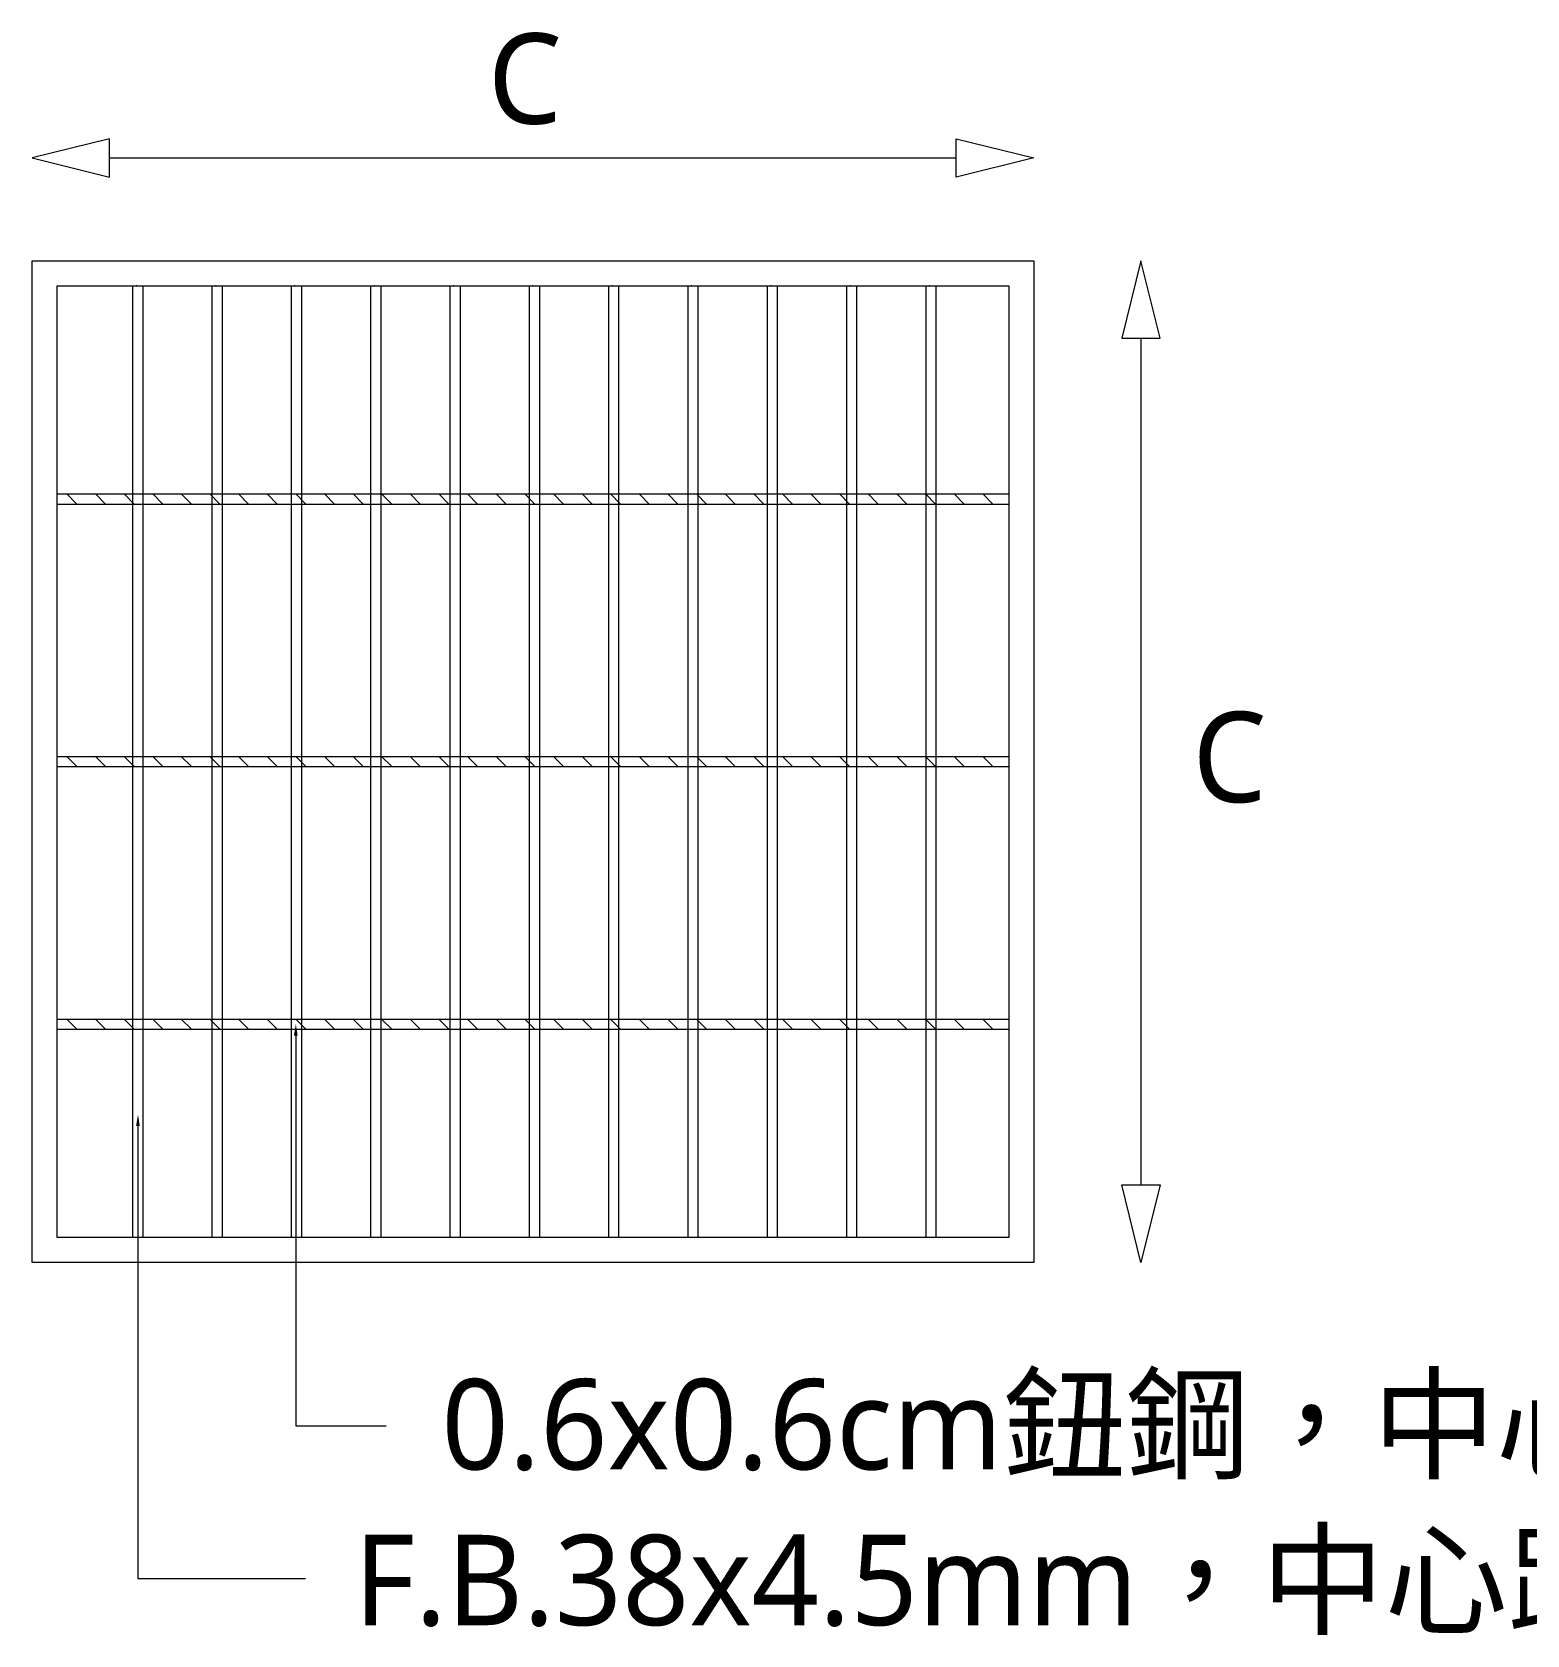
# Model space of a CAD drawing. Header units: millimetres. Extents: x 4229 to 8429, y -1187 to 1783.
# Drawn here: x 7494.2 to 7825.1, y 239.5 to 594.2 of the extents above; entities that cross this region are included whole.
import ezdxf

# ---------------------------------------------------------------- set-up
doc = ezdxf.new("R2010")
doc.units = ezdxf.units.MM
doc.styles.add('微軟正黑體-20', font='Microsoft JhengHei.ttf', dxfattribs={"height": 20})

msp = doc.modelspace()

# ---------------------------------------------------------------- linework, layer by layer
at = {"lineweight": 5}
for p, q in [((7511.38, 570.6), (7494.22, 566.35)), ((7511.38, 562.1), (7511.38, 570.6)), ((7698.75, 570.6), (7715.91, 566.35)), ((7698.75, 562.1), (7698.75, 570.6)), ((7494.22, 566.35), (7511.38, 562.1)), ((7511.38, 566.35), (7698.75, 566.35)), ((7715.91, 566.35), (7698.75, 562.1)), ((7494.22, 543.62), (7715.91, 543.62)), ((7494.22, 321.92), (7494.22, 543.62)), ((7715.91, 543.62), (7715.91, 321.92)), ((7739.62, 543.62), (7735.37, 526.45)), ((7743.87, 526.45), (7739.62, 543.62)), ((7499.76, 327.47), (7499.76, 538.08)), ((7499.76, 538.08), (7710.37, 538.08)), ((7516.48, 538.08), (7516.48, 327.47)), ((7518.73, 538.08), (7518.73, 327.47)), ((7534.03, 538.08), (7534.03, 327.47)), ((7536.28, 538.08), (7536.28, 327.47)), ((7551.58, 538.08), (7551.58, 327.47)), ((7553.83, 538.08), (7553.83, 327.47)), ((7569.13, 538.08), (7569.13, 327.47)), ((7571.39, 538.08), (7571.39, 327.47)), ((7586.68, 538.08), (7586.68, 327.47)), ((7588.94, 538.08), (7588.94, 327.47)), ((7604.23, 538.08), (7604.23, 327.47)), ((7606.49, 538.08), (7606.49, 327.47)), ((7621.79, 538.08), (7621.79, 327.47)), ((7624.04, 538.08), (7624.04, 327.47)), ((7639.34, 538.08), (7639.34, 327.47)), ((7641.59, 538.08), (7641.59, 327.47)), ((7656.89, 538.08), (7656.89, 327.47)), ((7659.14, 538.08), (7659.14, 327.47)), ((7674.44, 538.08), (7674.44, 327.47)), ((7676.69, 538.08), (7676.69, 327.47)), ((7691.99, 538.08), (7691.99, 327.47)), ((7694.24, 538.08), (7694.24, 327.47)), ((7710.37, 538.08), (7710.37, 327.47)), ((7735.37, 526.45), (7743.87, 526.45)), ((7739.62, 526.45), (7739.62, 339.09)), ((7499.76, 492.03), (7710.37, 492.03)), ((7499.76, 489.77), (7710.37, 489.77)), ((7501.91, 492.03), (7504.13, 489.77)), ((7508.25, 492.03), (7510.47, 489.77)), ((7514.58, 492.03), (7516.8, 489.77)), ((7520.92, 492.03), (7523.14, 489.77)), ((7527.25, 492.03), (7529.47, 489.77)), ((7533.59, 492.03), (7535.8, 489.77)), ((7539.92, 492.03), (7542.14, 489.77)), ((7546.25, 492.03), (7548.47, 489.77)), ((7552.59, 492.03), (7554.81, 489.77)), ((7558.92, 492.03), (7561.14, 489.77)), ((7565.26, 492.03), (7567.47, 489.77)), ((7571.59, 492.03), (7573.81, 489.77)), ((7577.92, 492.03), (7580.14, 489.77)), ((7584.26, 492.03), (7586.48, 489.77)), ((7590.59, 492.03), (7592.81, 489.77)), ((7596.93, 492.03), (7599.15, 489.77)), ((7603.26, 492.03), (7605.48, 489.77)), ((7609.6, 492.03), (7611.81, 489.77)), ((7615.93, 492.03), (7618.15, 489.77)), ((7622.26, 492.03), (7624.48, 489.77)), ((7628.6, 492.03), (7630.82, 489.77)), ((7634.93, 492.03), (7637.15, 489.77)), ((7641.27, 492.03), (7643.48, 489.77)), ((7647.6, 492.03), (7649.82, 489.77)), ((7653.93, 492.03), (7656.15, 489.77)), ((7660.27, 492.03), (7662.49, 489.77)), ((7666.6, 492.03), (7668.82, 489.77)), ((7672.94, 492.03), (7675.15, 489.77)), ((7679.27, 492.03), (7681.49, 489.77)), ((7685.6, 492.03), (7687.82, 489.77)), ((7691.94, 492.03), (7694.16, 489.77)), ((7698.27, 492.03), (7700.49, 489.77)), ((7704.61, 492.03), (7706.83, 489.77)), ((7499.76, 433.9), (7710.37, 433.9)), ((7501.91, 433.9), (7504.13, 431.64)), ((7508.25, 433.9), (7510.47, 431.64)), ((7514.58, 433.9), (7516.8, 431.64)), ((7520.92, 433.9), (7523.14, 431.64)), ((7527.25, 433.9), (7529.47, 431.64)), ((7533.59, 433.9), (7535.8, 431.64)), ((7539.92, 433.9), (7542.14, 431.64)), ((7546.25, 433.9), (7548.47, 431.64)), ((7552.59, 433.9), (7554.81, 431.64)), ((7558.92, 433.9), (7561.14, 431.64)), ((7565.26, 433.9), (7567.47, 431.64)), ((7571.59, 433.9), (7573.81, 431.64)), ((7577.92, 433.9), (7580.14, 431.64)), ((7584.26, 433.9), (7586.48, 431.64)), ((7590.59, 433.9), (7592.81, 431.64)), ((7596.93, 433.9), (7599.15, 431.64)), ((7603.26, 433.9), (7605.48, 431.64)), ((7609.6, 433.9), (7611.81, 431.64)), ((7615.93, 433.9), (7618.15, 431.64)), ((7622.26, 433.9), (7624.48, 431.64)), ((7628.6, 433.9), (7630.82, 431.64)), ((7634.93, 433.9), (7637.15, 431.64)), ((7641.27, 433.9), (7643.48, 431.64)), ((7647.6, 433.9), (7649.82, 431.64)), ((7653.93, 433.9), (7656.15, 431.64)), ((7660.27, 433.9), (7662.49, 431.64)), ((7666.6, 433.9), (7668.82, 431.64)), ((7672.94, 433.9), (7675.15, 431.64)), ((7679.27, 433.9), (7681.49, 431.64)), ((7685.6, 433.9), (7687.82, 431.64)), ((7691.94, 433.9), (7694.16, 431.64)), ((7698.27, 433.9), (7700.49, 431.64)), ((7704.61, 433.9), (7706.83, 431.64)), ((7499.76, 431.64), (7710.37, 431.64)), ((7499.76, 375.77), (7710.37, 375.77)), ((7499.76, 373.52), (7710.37, 373.52)), ((7501.91, 375.77), (7504.13, 373.52)), ((7508.25, 375.77), (7510.47, 373.52)), ((7514.58, 375.77), (7516.8, 373.52)), ((7520.92, 375.77), (7523.14, 373.52)), ((7527.25, 375.77), (7529.47, 373.52)), ((7533.59, 375.77), (7535.8, 373.52)), ((7539.92, 375.77), (7542.14, 373.52)), ((7546.25, 375.77), (7548.47, 373.52)), ((7552.59, 375.77), (7554.81, 373.52)), ((7558.92, 375.77), (7561.14, 373.52)), ((7565.26, 375.77), (7567.47, 373.52)), ((7571.59, 375.77), (7573.81, 373.52)), ((7577.92, 375.77), (7580.14, 373.52)), ((7584.26, 375.77), (7586.48, 373.52)), ((7590.59, 375.77), (7592.81, 373.52)), ((7596.93, 375.77), (7599.15, 373.52)), ((7603.26, 375.77), (7605.48, 373.52)), ((7609.6, 375.77), (7611.81, 373.52)), ((7615.93, 375.77), (7618.15, 373.52)), ((7622.26, 375.77), (7624.48, 373.52)), ((7628.6, 375.77), (7630.82, 373.52)), ((7634.93, 375.77), (7637.15, 373.52)), ((7641.27, 375.77), (7643.48, 373.52)), ((7647.6, 375.77), (7649.82, 373.52)), ((7653.93, 375.77), (7656.15, 373.52)), ((7660.27, 375.77), (7662.49, 373.52)), ((7666.6, 375.77), (7668.82, 373.52)), ((7672.94, 375.77), (7675.15, 373.52)), ((7679.27, 375.77), (7681.49, 373.52)), ((7685.6, 375.77), (7687.82, 373.52)), ((7691.94, 375.77), (7694.16, 373.52)), ((7698.27, 375.77), (7700.49, 373.52)), ((7704.61, 375.77), (7706.83, 373.52)), ((7739.62, 321.92), (7735.37, 339.09)), ((7735.37, 339.09), (7743.87, 339.09)), ((7743.87, 339.09), (7739.62, 321.92)), ((7710.37, 327.47), (7499.76, 327.47)), ((7715.91, 321.92), (7494.22, 321.92))]:
    msp.add_line(p, q, dxfattribs=at)
for points in [[(7552.59, 372.14), (7552.59, 285.78), (7572.6, 285.78)], [(7517.66, 352.13), (7517.66, 251.98), (7554.71, 251.98)]]:
    msp.add_lwpolyline(points, dxfattribs=at)
for p in [(7517.31, 538.08), (7534.86, 538.08), (7552.41, 538.08), (7569.96, 538.08), (7587.51, 538.08), (7605.06, 538.08), (7622.62, 538.08), (7640.17, 538.08), (7657.72, 538.08), (7675.27, 538.08), (7692.82, 538.08)]:
    msp.add_point(p, dxfattribs=at)
for points in [[(7552.17, 372.14), (7552.59, 374.64), (7553, 372.14)], [(7517.24, 352.13), (7517.66, 354.63), (7518.07, 352.13)]]:
    msp.add_solid(points, dxfattribs=at)

# ---------------------------------------------------------------- texts
at = {"lineweight": 5, "style": '微軟正黑體-20'}
for s, p in [('C', (7595.05, 573.94)), ('C', (7751, 423.78)), ('0.6x0.6cm鈕鋼，中心距 10cm', (7584.81, 276.1)), ('F.B.38x4.5mm，中心距 3cm', (7565.48, 241.63))]:
    msp.add_text(s, height=20, dxfattribs=at).set_placement(p)

doc.saveas('drawing.dxf')
